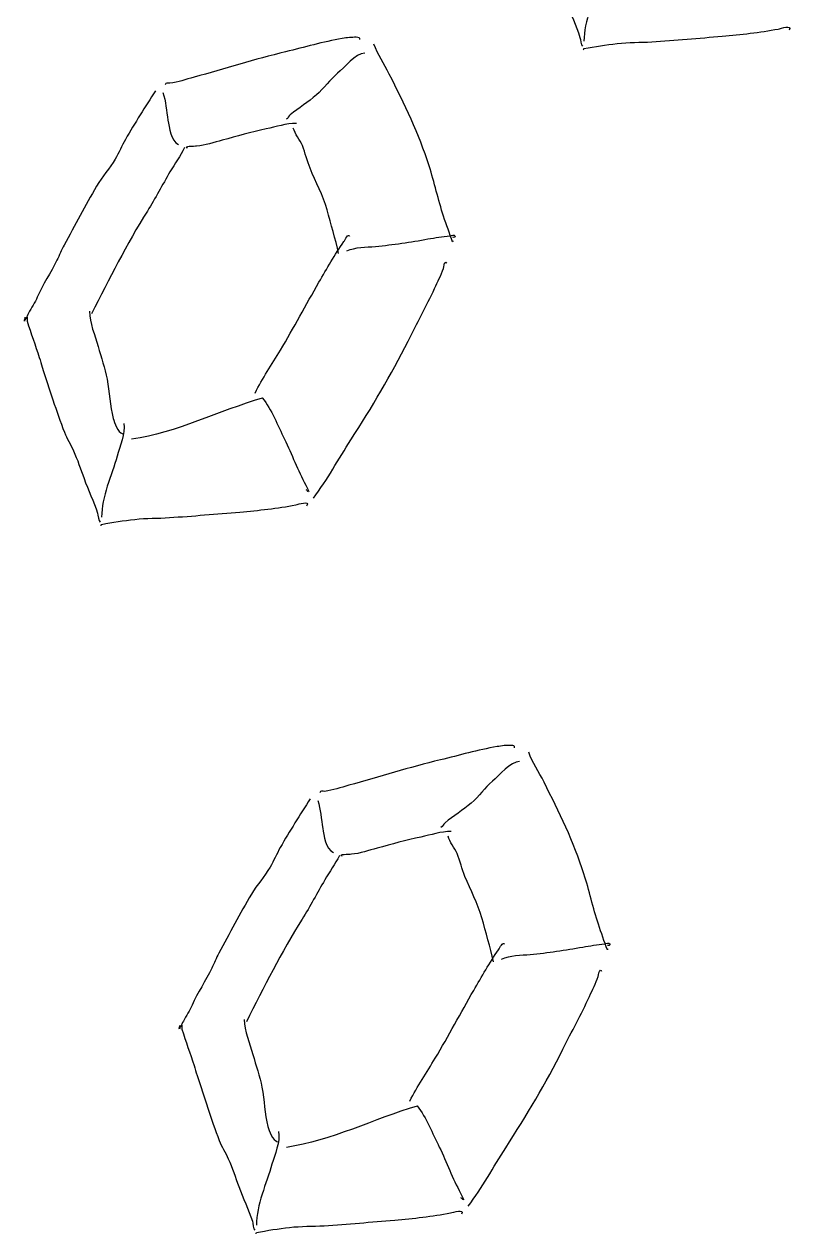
# Model space of a CAD drawing. Extents: x 25 to 279, y 7 to 272.
# Drawn here: x 128.2 to 161.5, y 55.4 to 107.8 of the extents above; entities that cross this region are included whole.
import ezdxf

# ---------------------------------------------------------------- set-up
doc = ezdxf.new("R2010")
doc.units = 0
doc.layers.get('0').update_dxf_attribs({"linetype": 'CONTINUOUS'})

msp = doc.modelspace()

# ---------------------------------------------------------------- linework, layer by layer
at = {"color": 7}
for points in [[(153.119402, 109.751548), (152.879954, 108.909379), (152.44445, 107.997625), (152.44445, 107.107302)], [(151.682185, 108.783967), (151.860515, 108.278348), (152.113985, 107.792838), (152.27009, 107.279281)], [(158.434087, 107.330081), (159.24186, 107.399931), (160.054925, 107.486715), (160.851321, 107.640967)], [(160.851321, 107.640967), (160.960065, 107.662133), (161.485792, 107.844696), (161.323602, 107.588579)], [(141.975152, 107.225306), (141.141715, 107.088252), (140.342144, 106.849333), (139.523523, 106.653277)], [(142.287096, 107.269492), (142.182056, 107.266581), (142.078604, 107.242504), (141.975152, 107.225306)], [(142.732919, 107.181385), (142.780808, 107.323202), (142.438437, 107.273725), (142.287096, 107.269492)], [(144.010327, 105.688342), (143.784902, 106.133635), (143.506825, 106.528394), (143.350456, 106.99115)], [(152.27009, 107.279281), (152.294696, 107.198848), (152.307925, 106.927385), (152.379098, 106.892196)], [(152.443392, 106.791654), (152.919113, 106.882671), (153.398802, 106.955696), (153.880079, 107.012581)], [(153.880079, 107.012581), (154.376702, 107.071319), (154.87941, 107.053327), (155.378415, 107.087194)], [(155.378415, 107.087194), (156.396796, 107.15625), (157.417029, 107.241975), (158.434087, 107.330081)], [(139.523523, 106.653277), (138.183938, 106.332867), (136.883246, 105.910592), (135.556625, 105.553404)], [(142.955698, 106.587396), (142.555383, 106.587396), (142.060612, 105.969858), (141.774598, 105.729352)], [(152.429369, 106.735033), (152.434131, 106.754083), (152.424077, 106.78795), (152.443392, 106.791654)], [(135.556625, 105.553404), (135.20076, 105.45736), (134.875058, 105.329302), (134.50914, 105.28935)], [(141.774598, 105.729352), (141.434873, 105.443602), (141.200452, 105.073979), (140.860727, 104.783202)], [(145.739908, 101.709802), (145.294879, 103.091985), (144.665171, 104.395323), (144.010327, 105.688342)], [(133.887633, 104.963119), (133.443927, 104.274673), (132.990431, 103.566648), (132.590381, 102.8573)], [(134.212277, 104.889829), (134.342717, 104.503008), (134.359915, 104.087612), (134.430029, 103.685975)], [(134.50914, 105.28935), (134.43585, 105.281148), (134.308585, 105.326921), (134.308585, 105.223204)], [(140.860727, 104.783202), (140.499042, 104.47364), (140.087879, 104.224402), (139.724077, 103.925158)], [(139.724077, 103.925158), (139.647348, 103.861923), (139.63359, 103.770377), (139.545748, 103.72725)], [(134.430029, 103.685975), (134.484533, 103.372973), (134.556235, 102.795917), (134.887229, 102.632404)], [(138.676592, 103.309208), (138.038417, 103.174535), (137.412148, 102.994619), (136.78244, 102.825021)], [(139.991571, 103.551038), (139.545748, 103.551038), (139.112625, 103.401019), (138.676592, 103.309208)], [(140.247688, 102.589806), (140.148733, 102.846717), (139.920663, 103.089604), (139.855575, 103.346779)], [(132.590381, 102.8573), (132.433219, 102.578429), (132.307012, 102.279185), (132.146146, 102.002167)], [(136.78244, 102.825021), (136.426046, 102.729242), (136.03896, 102.591658), (135.668015, 102.560967)], [(135.148638, 102.503552), (134.963694, 102.138692), (134.725304, 101.802671), (134.517077, 101.450246)], [(135.668015, 102.560967), (135.580702, 102.553823), (135.052329, 102.548002), (135.266906, 102.495085)], [(140.586619, 101.603969), (140.457767, 101.927819), (140.3731, 102.265163), (140.247688, 102.589806)], [(132.146146, 102.002167), (131.910931, 101.597883), (131.582319, 101.237785), (131.339696, 100.834031)], [(146.36406, 99.526725), (146.126994, 100.238454), (145.969302, 100.998073), (145.739908, 101.709802)], [(134.517077, 101.450246), (134.183702, 100.886154), (133.887104, 100.309892), (133.53706, 99.751885)], [(141.317663, 99.808506), (141.145683, 100.441654), (140.82686, 101.000454), (140.586619, 101.603969)], [(131.339696, 100.834031), (130.838575, 100.000065), (130.403335, 99.125881), (129.931848, 98.276833)], [(133.53706, 99.751885), (132.637213, 98.316521), (131.877329, 96.797019), (131.120092, 95.301858)], [(141.816931, 97.90721), (141.687021, 98.54909), (141.489642, 99.176152), (141.317663, 99.808506)], [(146.756438, 98.417592), (146.619912, 98.785362), (146.48815, 99.154721), (146.36406, 99.526725)], [(142.04315, 98.428175), (142.094744, 98.503846), (142.240794, 98.80891), (142.295298, 98.660744)], [(145.686463, 98.542475), (145.999729, 98.598567), (146.315377, 98.642223), (146.631819, 98.678206)], [(146.631819, 98.678206), (146.706431, 98.686673), (146.825229, 98.749115), (146.856979, 98.68191)], [(146.856979, 98.68191), (146.897725, 98.595656), (146.784219, 98.613383), (146.763052, 98.613913)], [(129.931848, 98.276833), (129.814373, 98.065431), (129.726002, 97.838154), (129.622285, 97.620667)], [(140.966296, 96.665521), (141.309196, 97.262685), (141.655006, 97.859056), (142.04315, 98.428175)], [(142.171738, 98.022569), (142.549033, 98.196135), (143.007292, 98.181848), (143.415808, 98.220742)], [(143.415808, 98.220742), (144.179396, 98.293767), (144.9324, 98.407273), (145.686463, 98.542475)], [(146.756438, 98.470508), (146.756438, 98.452781), (146.762523, 98.401188), (146.756438, 98.417592)], [(129.622285, 97.620667), (129.363523, 97.077477), (129.005012, 96.575563), (128.770592, 96.019408)], [(146.359827, 97.266654), (146.392106, 97.356083), (146.369088, 97.492079), (146.454813, 97.535206)], [(146.454813, 97.535206), (146.473598, 97.544731), (146.488944, 97.5106), (146.505877, 97.498165)], [(145.977769, 96.401202), (146.110325, 96.686952), (146.252406, 96.969792), (146.359827, 97.266654)], [(139.298362, 93.721502), (139.873302, 94.692523), (140.404585, 95.687356), (140.966296, 96.665521)], [(128.770592, 96.019408), (128.672696, 95.787633), (128.511565, 95.552154), (128.394619, 95.33255)], [(144.829477, 94.119171), (145.210742, 94.881965), (145.619523, 95.627825), (145.977769, 96.401202)], [(131.033044, 95.409279), (131.033044, 94.886198), (131.269052, 94.389046), (131.403196, 93.883162)], [(128.2192, 94.987798), (128.204119, 95.006054), (128.243012, 95.141521), (128.249892, 95.159777)], [(128.254654, 95.084371), (128.249892, 95.079344), (128.219729, 94.987269), (128.2192, 94.987798)], [(128.394619, 95.33255), (128.347787, 95.244444), (128.317096, 95.151046), (128.254654, 95.084371)], [(128.332971, 95.15131), (128.332971, 95.09416), (128.315773, 95.0341), (128.332971, 94.979331)], [(128.332971, 94.979331), (128.497013, 94.453075), (128.684337, 93.934227), (128.855523, 93.410087)], [(131.403196, 93.883162), (131.528873, 93.409294), (131.704027, 92.94839), (131.795044, 92.464202)], [(142.351919, 89.841652), (143.257852, 91.254792), (144.08441, 92.628508), (144.829477, 94.119171)], [(128.855523, 93.410087), (128.90209, 93.267742), (128.939396, 93.122485), (128.986227, 92.98014)], [(138.205369, 91.866508), (138.512021, 92.514737), (138.932708, 93.103965), (139.298362, 93.721502)], [(128.986227, 92.98014), (129.292085, 92.04616), (129.591858, 91.08149), (129.944283, 90.163915)], [(131.795044, 92.464202), (131.89929, 91.911487), (131.913577, 91.31009), (132.056452, 90.765842)], [(138.514667, 91.647962), (136.646179, 91.100804), (134.796477, 90.144335), (132.855758, 89.861496)], [(138.510698, 91.662779), (138.933502, 91.131231), (139.172156, 90.479033), (139.475633, 89.873137)], [(132.056452, 90.765842), (132.107517, 90.571373), (132.251715, 90.171323), (132.47026, 90.099621)], [(129.944283, 90.163915), (130.050381, 89.887954), (130.217333, 89.638452), (130.336131, 89.368577)], [(132.513652, 90.551), (132.600171, 90.125021), (132.344319, 89.53156), (132.230548, 89.13204)], [(139.475633, 89.873137), (139.640469, 89.54426), (139.77911, 89.203212), (139.924631, 88.865604)], [(140.726848, 87.308267), (141.326923, 88.113394), (141.810581, 88.996837), (142.351919, 89.841652)], [(130.336131, 89.368577), (130.509963, 88.974083), (130.650456, 88.570594), (130.793596, 88.164723)], [(132.230548, 89.13204), (131.9911, 88.290135), (131.555596, 87.378117), (131.555596, 86.487794)], [(139.924631, 88.865604), (140.070946, 88.526408), (140.226785, 88.20441), (140.395325, 87.875004)], [(130.793596, 88.164723), (130.97166, 87.659104), (131.225396, 87.173594), (131.3815, 86.659773)], [(140.395325, 87.875004), (140.433954, 87.799862), (140.472583, 87.724985), (140.505656, 87.647727)], [(140.518092, 87.587667), (140.473377, 87.602219), (140.446654, 87.648256), (140.410935, 87.678419)], [(140.505656, 87.647727), (140.513858, 87.628942), (140.537671, 87.581317), (140.518092, 87.587667)], [(137.545233, 86.710838), (138.353271, 86.780688), (139.166071, 86.867471), (139.962467, 87.021723)], [(139.962467, 87.021723), (140.07121, 87.04289), (140.596937, 87.225188), (140.435012, 86.969071)], [(131.3815, 86.659773), (131.405842, 86.579604), (131.419335, 86.308142), (131.490244, 86.272952)], [(134.48956, 86.46795), (135.508206, 86.536742), (136.528175, 86.622731), (137.545233, 86.710838)], [(131.540779, 86.11579), (131.545277, 86.134575), (131.535223, 86.168706), (131.554538, 86.17241)], [(131.554538, 86.17241), (132.030523, 86.263427), (132.510212, 86.336188), (132.99149, 86.393338)], [(132.99149, 86.393338), (133.487848, 86.452075), (133.990821, 86.434083), (134.48956, 86.46795)], [(148.678106, 76.542371), (147.844669, 76.405052), (147.045363, 76.166133), (146.226742, 75.970077)], [(148.99005, 76.586292), (148.88501, 76.583381), (148.781823, 76.559304), (148.678106, 76.542371)], [(149.435873, 76.498185), (149.483763, 76.640267), (149.141656, 76.590525), (148.99005, 76.586292)], [(150.713281, 75.005142), (150.487856, 75.450435), (150.209779, 75.845194), (150.053675, 76.30795)], [(146.226742, 75.970077), (144.886892, 75.649667), (143.586465, 75.227392), (142.259579, 74.870204)], [(149.658652, 75.904196), (149.258602, 75.904196), (148.763831, 75.286923), (148.477552, 75.046152)], [(148.477552, 75.046152), (148.137827, 74.760402), (147.903671, 74.390779), (147.563681, 74.100002)], [(152.443127, 71.026602), (151.998098, 72.408785), (151.368125, 73.712123), (150.713281, 75.005142)], [(141.212358, 74.60615), (141.139069, 74.597948), (141.011804, 74.643721), (141.011804, 74.540004)], [(142.259579, 74.870204), (141.903715, 74.774425), (141.578013, 74.646102), (141.212358, 74.60615)], [(140.590587, 74.279919), (140.146881, 73.591738), (139.693385, 72.883448), (139.293335, 72.1741)], [(140.915231, 74.206629), (141.045935, 73.819808), (141.063133, 73.404412), (141.132983, 73.002775)], [(147.563681, 74.100002), (147.201996, 73.79044), (146.790833, 73.541202), (146.427296, 73.241958)], [(141.132983, 73.002775), (141.187488, 72.689773), (141.25919, 72.112717), (141.590183, 71.949204)], [(146.694525, 72.867837), (146.248702, 72.867837), (145.815844, 72.717819), (145.37981, 72.626008)], [(146.427296, 73.241958), (146.350302, 73.178723), (146.336544, 73.087177), (146.248967, 73.04405)], [(145.37981, 72.626008), (144.741371, 72.4916), (144.115367, 72.311419), (143.485394, 72.141821)], [(146.950906, 71.906871), (146.851688, 72.163517), (146.623617, 72.406404), (146.558529, 72.663844)], [(139.293335, 72.1741), (139.136173, 71.895229), (139.010231, 71.595985), (138.8491, 71.318967)], [(141.851592, 71.820352), (141.666648, 71.455492), (141.428258, 71.119471), (141.220031, 70.767046)], [(142.371233, 71.877767), (142.283656, 71.870623), (141.755548, 71.864802), (141.96986, 71.811885)], [(143.485394, 72.141821), (143.129265, 72.046042), (142.742179, 71.908458), (142.371233, 71.877767)], [(147.289573, 70.921033), (147.160721, 71.244619), (147.076054, 71.582227), (146.950906, 71.906871)], [(138.8491, 71.318967), (138.613885, 70.914683), (138.285273, 70.554585), (138.04265, 70.150831)], [(141.220031, 70.767046), (140.886921, 70.202954), (140.590058, 69.626692), (140.240279, 69.068685)], [(148.020881, 69.125306), (147.848638, 69.758454), (147.529815, 70.317254), (147.289573, 70.921033)], [(153.067279, 68.843525), (152.830213, 69.555254), (152.672256, 70.314873), (152.443127, 71.026602)], [(138.04265, 70.150831), (137.541529, 69.316865), (137.10629, 68.442681), (136.634802, 67.593633)], [(140.240279, 69.068685), (139.340167, 67.633321), (138.580548, 66.113819), (137.823046, 64.618658)], [(148.52015, 67.22401), (148.389975, 67.86589), (148.192596, 68.492952), (148.020881, 69.125306)], [(153.459392, 67.734392), (153.322867, 68.102162), (153.191104, 68.471521), (153.067279, 68.843525)], [(147.66925, 65.982321), (148.01215, 66.579485), (148.35796, 67.176121), (148.746369, 67.744975)], [(148.746369, 67.744975), (148.797698, 67.820646), (148.943748, 68.12571), (148.998252, 67.977544)], [(150.118763, 67.537806), (150.882615, 67.610831), (151.635354, 67.724073), (152.389417, 67.859275)], [(152.389417, 67.859275), (152.702683, 67.915367), (153.018331, 67.959288), (153.334773, 67.995006)], [(153.334773, 67.995006), (153.409385, 68.003473), (153.528448, 68.066179), (153.559933, 67.998975)], [(153.459392, 67.787308), (153.459392, 67.769581), (153.465742, 67.717987), (153.459392, 67.734392)], [(153.559933, 67.998975), (153.600944, 67.912456), (153.487173, 67.930183), (153.466006, 67.930712)], [(136.634802, 67.593633), (136.517327, 67.382496), (136.428956, 67.154954), (136.32524, 66.937467)], [(148.874956, 67.339369), (149.251987, 67.512935), (149.710246, 67.498648), (150.118763, 67.537806)], [(136.32524, 66.937467), (136.066477, 66.394542), (135.708231, 65.892363), (135.473546, 65.336208)], [(152.680988, 65.718267), (152.813279, 66.003752), (152.95536, 66.286592), (153.062781, 66.583454)], [(153.062781, 66.583454), (153.09506, 66.672883), (153.072306, 66.808879), (153.157767, 66.852006)], [(153.157767, 66.852006), (153.176552, 66.861531), (153.191898, 66.8274), (153.208831, 66.814965)], [(146.001581, 63.038567), (146.576256, 64.009323), (147.107804, 65.004156), (147.66925, 65.982321)], [(151.532431, 63.435971), (151.91396, 64.198765), (152.322742, 64.944625), (152.680988, 65.718267)], [(135.473546, 65.336208), (135.375915, 65.104433), (135.214519, 64.869219), (135.097573, 64.64935)], [(134.922154, 64.304598), (134.907337, 64.322854), (134.946231, 64.458321), (134.952846, 64.476577)], [(135.097573, 64.64935), (135.050742, 64.561244), (135.020315, 64.467846), (134.957608, 64.401171)], [(137.735998, 64.726079), (137.735998, 64.202998), (137.972006, 63.705846), (138.10615, 63.199962)], [(134.957608, 64.401171), (134.95311, 64.396144), (134.922683, 64.304069), (134.922154, 64.304598)], [(135.035925, 64.46811), (135.035925, 64.41096), (135.018992, 64.351165), (135.035925, 64.296131)], [(135.035925, 64.296131), (135.199967, 63.769875), (135.387292, 63.251027), (135.558477, 62.726888)], [(149.054873, 59.158452), (149.960806, 60.571592), (150.787629, 61.945308), (151.532431, 63.435971)], [(138.10615, 63.199962), (138.231827, 62.726358), (138.406981, 62.26519), (138.498262, 61.781002)], [(144.908323, 61.183573), (145.214975, 61.831537), (145.635927, 62.421029), (146.001581, 63.038567)], [(135.558477, 62.726888), (135.605044, 62.584542), (135.642615, 62.439285), (135.689181, 62.29694)], [(135.689181, 62.29694), (135.995304, 61.363225), (136.294813, 60.39829), (136.647237, 59.480715)], [(138.498262, 61.781002), (138.602508, 61.228287), (138.616531, 60.62689), (138.759406, 60.082642)], [(145.217621, 60.964763), (143.349398, 60.417604), (141.499696, 59.461135), (139.558977, 59.17856)], [(145.213917, 60.979579), (145.636456, 60.448031), (145.875375, 59.795833), (146.178852, 59.189938)], [(138.759406, 60.082642), (138.810471, 59.888437), (138.954933, 59.488123), (139.173215, 59.416421)], [(139.216871, 59.8678), (139.303125, 59.441821), (139.047273, 58.84836), (138.933767, 58.44884)], [(136.647237, 59.480715), (136.753335, 59.204754), (136.920288, 58.955252), (137.03935, 58.685377)], [(146.178852, 59.189938), (146.343423, 58.86106), (146.482065, 58.520013), (146.62785, 58.182404)], [(147.430067, 56.625067), (148.030142, 57.430194), (148.513535, 58.313902), (149.054873, 59.158452)], [(137.03935, 58.685377), (137.212917, 58.290883), (137.35341, 57.887394), (137.49655, 57.481523)], [(138.933767, 58.44884), (138.694319, 57.606935), (138.25855, 56.695181), (138.25855, 55.804858)], [(146.62785, 58.182404), (146.774165, 57.843208), (146.92974, 57.52121), (147.098544, 57.191804)], [(137.49655, 57.481523), (137.674615, 56.975904), (137.92835, 56.490394), (138.084454, 55.976838)], [(147.098544, 57.191804), (147.136908, 57.116662), (147.175802, 57.041785), (147.208875, 56.964527)], [(147.22131, 56.904467), (147.176596, 56.919019), (147.149608, 56.965056), (147.11389, 56.995219)], [(147.208875, 56.964527), (147.216813, 56.945742), (147.24089, 56.898117), (147.22131, 56.904467)], [(144.248452, 56.027638), (145.056225, 56.097488), (145.86929, 56.184271), (146.665421, 56.338523)], [(146.665421, 56.338523), (146.774429, 56.35969), (147.299892, 56.541988), (147.137967, 56.285871)], [(138.084454, 55.976838), (138.108796, 55.896404), (138.12229, 55.624942), (138.193462, 55.589752)], [(138.257492, 55.48921), (138.733477, 55.580227), (139.213167, 55.652988), (139.694444, 55.710138)], [(139.694444, 55.710138), (140.191067, 55.768875), (140.693775, 55.750883), (141.192779, 55.78475)], [(141.192779, 55.78475), (142.21116, 55.853542), (143.231394, 55.939531), (144.248452, 56.027638)], [(138.243733, 55.43259), (138.248496, 55.451375), (138.238442, 55.485506), (138.257492, 55.48921)]]:
    msp.add_open_spline(points, degree=3, dxfattribs=at)

doc.saveas('drawing.dxf')
